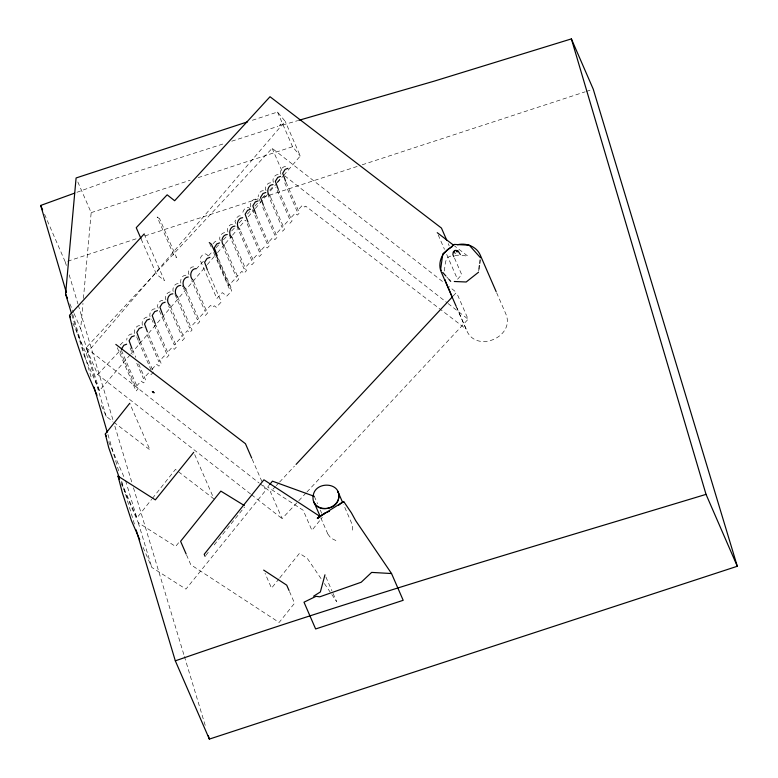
<?xml version="1.0" encoding="UTF-8"?>
<svg xmlns="http://www.w3.org/2000/svg" width="778" height="778" viewBox="0 0 778 778"><rect width="100%" height="100%" fill="white"/><g stroke="black" fill="none" stroke-linecap="round" stroke-linejoin="round"><path stroke-width="0.58" stroke-dasharray="3.89 2.92" d="M444.326 270.997C445.327 265.959 444.462 256.847 451.084 256.011M130.121 354.807L99.399 390.702L80.679 328.715L82.974 303.323M83.411 298.489L91.172 212.647L77.508 181.216M478.674 271.114L478.985 268.887M352.551 530.149L352.152 524.391L343.575 504.621M120.113 345.024L122.447 342.66L124.266 342.388M213.026 243.718L215.36 241.355L217.179 241.083M121.407 482.457L136.85 517.973L151.691 499.301M152.43 498.367L175.439 469.426L213.989 498.961M205.82 555.375L209.622 550.639M214.174 544.96L244.535 507.081M269.042 485.375L267.69 487.067L303.187 510.261L311.92 530.333L322.325 517.36M279.078 578.744L271.532 588.168L265.055 573.289M279.837 577.801L299.472 553.314L307.349 558.458L321.635 579.522M178.639 542.752L175.624 546.477L138.29 522.728L121.397 483.887M99.399 390.702L84.316 356.023L285.186 121.31L277.493 112.042L249.864 121.076M130.908 353.883L206.53 265.522M207.318 264.608L216.77 253.56M217.558 252.636L224.648 244.35M225.435 243.436L231.737 236.074M232.525 235.151L237.251 229.627M240.402 225.951L245.128 220.427M248.279 216.741L254.581 209.379M255.369 208.455L267.185 194.656M270.336 190.97L276.637 183.608M277.425 182.684L282.939 176.246M283.727 175.322L300.269 155.989L285.186 121.31M151.914 369.346L156.563 364.279L158.945 366.107L161.231 363.608L147.859 332.848M153.529 372.01L151.233 374.51L148.861 372.681L143.444 378.585L136.753 363.209M250.574 493.991L97.736 374.51L86.095 347.737L272.144 148.316L443.129 281.986M97.736 374.51L120.891 349.692M196.134 269.042L203.583 261.058M208.543 255.748L212.676 251.313M215.983 247.764L219.289 244.224M223.422 239.789L226.729 236.249M231.688 230.93L235.005 227.38M239.138 222.946L243.271 218.521M247.404 214.086L249.884 211.431M254.844 206.112L258.15 202.562M262.283 198.137L266.416 193.703M269.733 190.153L273.866 185.728M277.172 182.178L281.305 177.744M306.075 492.931L282.103 518.634L270.462 491.861L275.422 486.542M276.248 485.657L278.728 483.002M279.555 482.117L294.434 466.158M453.195 295.98L456.501 292.44L448.857 286.469M306.902 492.046L468.142 319.213L456.501 292.44M454.829 253.784L456.2 252.694M76.915 192.302L112.061 179.494L224.861 143.395M91.172 212.647L190.143 180.253M198.196 177.617L292.567 146.721L300.269 155.989M44.56 214.32L65.294 262.001L136.918 238.554M145 235.909L258.218 198.847M262.838 197.33L357.569 166.327M362.188 164.81L585.153 91.823M586.311 91.444L590.93 89.927M231.766 141.188L277.882 126.386M282.531 125.044L297.673 120.658M454.78 255.388L458.728 255.174M461.986 255.31L467.977 256.234L454.527 245.926M224.638 232.534C221.224 233.001 217.947 237.912 220.582 241.034M170.256 291.828C166.842 292.295 163.565 297.206 166.2 300.327M147.139 317.035C142.627 317.735 140.118 324.348 144.037 327.733M335.921 540.564L330.825 538.084L327.81 533.971M285.565 166.511C282.093 166.278 278.563 171.831 281.266 174.865M278.203 174.544C274.731 174.301 271.191 179.864 273.905 182.888M270.637 182.781C267.165 182.548 263.635 188.101 266.348 191.135M263.411 190.668C260.581 190.318 257.975 194.16 258.16 196.824M255.699 199.071C251.693 198.905 248.415 205.392 251.887 208.523M240.295 215.876L238.934 215.895L237.018 217.402L234.956 221.283L238.389 229.724M232.583 224.278C229.763 223.928 227.157 227.769 227.332 230.434L244.059 268.887L249.475 262.974L251.848 264.802L254.143 262.303L240.285 230.444M193.615 266.776C190.133 266.533 186.603 272.096 189.317 275.12M185.903 275.179C180.632 275.198 178.707 283.493 183.044 286.819M178.201 283.571C173.63 283.484 170.8 290.933 174.865 294.123M162.787 300.376C159.967 300.026 157.36 303.867 157.545 306.532L161.367 315.323M155.085 308.778C150.514 308.691 147.694 316.14 151.749 319.33M139.67 325.583C135.109 325.496 132.279 332.935 136.335 336.135M131.968 333.986C129.148 333.636 126.542 337.477 126.717 340.142M143.084 547.401L151.768 567.376L185.952 589.121L265.716 490.315L262.818 483.653M250.38 209.301C247.482 204.429 242.405 210.109 242.746 213.629M208.115 256.011C205.217 250.73 199.81 256.341 200.141 260.076L216.868 298.528L222.284 292.625L226.826 296.107L231.727 290.894L218.219 259.813M101.344 405.25L106.168 416.347L112.839 421.462M113.792 422.191L149.979 449.917L129.712 403.305M284.738 175.838L447.126 302.778M448.079 303.527L468.142 319.213M86.095 347.737L258.996 482.905M259.949 483.644L270.462 491.861M251.527 494.74L282.103 518.634M446.698 276.89L449.091 279.565M324.358 583.529L331.156 593.556M331.836 594.557L336.602 601.579L332.41 591.941M496.627 292.732L505.768 313.767C515.697 336.573 476.69 353.543 466.771 330.718L456.667 307.475M448.216 243.621L449.178 245.838M454.488 258.043L461.724 274.692L457.503 279.292L446.407 253.764M438.199 234.898L444.471 249.33M456.521 306.931L466.178 329.123L305.657 206.141L304.83 207.036L302.457 205.207L297.031 211.12L283.659 180.35M277.493 112.042L292.567 146.721M272.144 148.316L281.918 170.81M286.041 182.178L299.413 212.939L297.468 215.059L295.086 213.24L289.669 219.143L275.82 187.284M278.193 189.112L292.051 220.971L289.912 223.305L287.529 221.477L282.113 227.39L266.825 192.234M270.637 197.349L284.495 229.209L282.677 231.192L280.294 229.374L274.877 235.277L262.458 206.715M263.878 206.335L277.26 237.105L274.965 239.595L272.592 237.767L267.175 243.679L252.364 209.622M259.113 199.022L260.542 202.319M256.176 214.738L269.548 245.498L267.262 247.997L264.88 246.169L259.463 252.082L245.615 220.223M248.474 223.14L261.846 253.9L259.56 256.4L257.178 254.571L251.761 260.484L238.865 230.823M232.107 237.747L246.431 270.705L244.146 273.204L241.763 271.376L236.347 277.289L222.975 246.519M224.881 247.248L238.729 279.108L236.444 281.607L234.061 279.779L228.644 285.682L217.179 259.317M218.608 258.948L231.027 287.51L229.52 289.153L215.525 256.964M209.739 243.65L211.188 246.976M213.6 252.529L215.049 255.855M314.331 496.354L317.55 503.745M320.312 510.086L321.684 513.256M320.799 517.827L328.015 534.447M207.95 271.182L221.322 301.952L216.265 307.329L214.281 305.764L212.88 307.291L210.498 305.472L205.081 311.375L191.709 280.615M325.885 576.955L331.943 590.872M193.605 281.344L207.463 313.203L205.178 315.693L202.795 313.874L197.379 319.777L183.52 287.918M185.903 289.747L199.761 321.606L197.466 324.095L195.093 322.277L189.667 328.18L175.342 295.222M252.208 459.244L262.342 482.545M177.724 297.05L192.049 330.008L189.764 332.498L187.381 330.679L181.964 336.582L168.593 305.822M144.163 233.954L164.43 280.566L156.495 274.303L141.051 238.788M170.489 306.542L184.347 338.401L182.062 340.9L179.679 339.072L174.262 344.985L161.843 316.422M289.484 591.533L294.57 603.222L279.146 622.458L190.795 564.721L186.623 555.142M163.263 316.043L176.645 346.803L174.35 349.303L171.977 347.474L166.55 353.387L152.225 320.429M155.085 323.347L168.933 355.206L166.648 357.705L164.265 355.877L158.848 361.789L145.953 332.118M194.685 454.566L213.503 497.852M140.147 341.25L153.042 370.911M136.811 337.224L138.251 340.521M138.727 341.62L151.146 370.192M132.445 349.653L135.79 357.345M138.649 363.929L145.817 380.413L143.531 382.902L141.149 381.084L135.732 386.987L119.491 349.633M130.062 347.824L132.931 354.418M121.397 350.363L138.114 388.815L136.101 391.003L117.284 347.727M69.835 303.79L73.609 312.455M74.085 313.544L80.679 328.715M72.869 323.152L89.752 361.994L106.168 416.347M108.687 441.778L124.13 477.293M65.294 262.001L66.344 265.493M69.154 274.799L77.936 303.897M78.286 305.054L113.423 421.423M114.833 426.081L131.696 481.932M133.456 487.748L184.055 655.319M184.405 656.476L205.489 726.302M125.579 480.619L136.85 517.973M138.29 522.728L151.768 567.376M71.839 314.691L84.316 356.023M134.419 524.109L121.096 479.267M72.753 314.38L91.697 379.1M107.948 434.513L119.083 472.411M159.665 218.89L157.146 216.965L174.039 255.661L176.557 257.586L159.665 218.89"/><path stroke-width="1.17" d="M71.488 313.544L65.595 294.026L76.088 177.968L247.569 121.835M318.134 518.488L317.901 517.681L343.711 501.509L351.432 512.896L355.721 520.715L391.548 573.542L403.189 600.305L315.635 628.964L303.994 602.201L316.053 596.318L319.768 596.823L361.186 582.245L371.651 572.404L391.548 573.542M460.362 254.581L457.824 250.623L454.955 250.39C453.204 250.993 454.138 254.328 453.992 251.936M478.985 268.887L479.433 265.551M479.734 263.324L480.191 259.988M324.961 574.806L320.361 591.951L313.573 596.201M121.397 349.127L123.858 345.247L126.649 344.207M279.798 125.598L280.887 124.412M443.168 254.455C439.726 259.541 438.743 266.377 441.272 272.067L456.19 306.376M443.577 253.861L447.525 249.612L452.504 246.441M118.995 476.904L108.696 447.603L105.312 434.017L129.712 403.305M269.723 484.538L272.426 481.164L314.331 496.354M193.722 452.349L155.357 499.865L118.023 476.126L122.438 493.087L131.501 520.764L139.709 539.631M338.576 505.272L343.02 501.674L343.944 502.316M96.997 395.263L85.901 369.745L74.017 333.986L69.485 315.382L144.163 233.954M296.087 464.388L452.368 296.875M455.247 250.516L453.195 252.14L452.864 254.552L453.817 256.73M478.528 272.232L466.178 281.996L454.255 281.49M324.348 513.781L317.259 518.226L324.844 513.062L327.985 511.982M341.581 502.996L343.079 502.082M329.493 511.302L328.997 511.554M66.354 292.567L40.699 205.45L74.649 193.129M175.313 660.823L180.564 659.034C354.078 599.07 530.353 547.508 706.035 494.37L737.301 566.267L209.35 739.1L175.313 660.823L136.131 529.867M737.301 566.267L593.244 89.169L571.383 38.9L434.027 81.194L298.84 120.318M457.396 244.749C466.158 242.551 476.642 246.49 480.269 255.106L496.15 291.624M456.005 250.438L457.464 251.839L457.114 251.43M287.948 168.34L285.156 169.371L282.696 173.251L285.565 181.079M280.586 176.363L277.795 177.403L275.334 181.284L278.193 189.112M273.02 184.61C267.749 184.629 265.823 192.934 270.161 196.251M265.784 192.497L263.003 193.537L260.533 197.418L263.402 205.236M258.082 200.899L255.291 201.94L252.831 205.82L255.699 213.639M250.38 209.301L247.589 210.342L245.128 214.222L247.997 222.041M242.668 217.704C237.397 217.723 235.471 226.019 239.809 229.345M234.966 226.106C229.695 226.126 227.769 234.421 232.107 237.747M227.264 234.499C221.983 234.518 220.067 242.824 224.395 246.149M219.552 242.901L216.77 243.942L214.3 247.822L217.169 255.651M195.988 268.595C190.717 268.614 188.791 276.919 193.129 280.245M188.286 276.997C183.015 277.017 181.089 285.322 185.427 288.648M180.584 285.4C175.303 285.419 173.387 293.724 177.724 297.05M172.881 293.802C167.601 293.821 165.675 302.127 170.012 305.443M165.169 302.204L162.388 303.245L159.918 307.125L162.787 314.944M157.467 310.607L154.676 311.638L152.216 315.528L155.085 323.347M149.765 319.009L146.974 320.04L144.513 323.93L147.373 331.749M142.053 327.402L139.272 328.442L136.802 332.323L139.67 340.151M134.351 335.804L131.56 336.845L129.099 340.725L131.968 348.554M209.934 257.401L207.113 258.422L204.604 262.264L207.473 270.092M244.273 505.505L220.835 491.113L180.603 541.303L186.166 554.082M320.021 516.466L263.917 479.812L204.196 554.315L205.061 556.319M263.674 570.099L286.712 585.153L289.027 590.473M437.236 232.68L453.564 245.196M115.834 344.401L245.449 443.703L251.722 458.135M209.253 242.542L211.46 244.282L217.733 258.704M442.711 272.436L445.901 275.995M449.091 279.565L450.686 281.344M480.493 257.761L469.251 245.196L454.352 244.418L442.779 253.861L440.737 268.75L441.116 270.647M446.767 240.285L441.457 228.08L270.024 96.725L174.642 200.734L167.153 194.821L136.228 227.691L141.051 238.788M452.183 296.943L445.551 281.383M342.612 502.403L337.798 491.336C344.421 505.496 319.865 516.31 313.855 501.888L320.312 516.728M40.699 205.45L42.625 209.885M65.595 294.026L67.482 298.363M69.485 315.382L70.448 317.599M105.312 434.017L106.275 436.234M118.023 476.126L119.472 479.452M208.3 735.609L209.35 739.1M107.267 432.198L94.06 387.162M571.383 38.9L706.035 494.37M445.123 279.759L445.327 280.576M313.184 495.761C310.519 511.875 336.855 512.799 338.663 497.881C341.328 481.767 314.993 480.843 313.184 495.761M153.033 391.83L152.303 391.606L154.17 392.841L153.033 391.83"/></g></svg>
